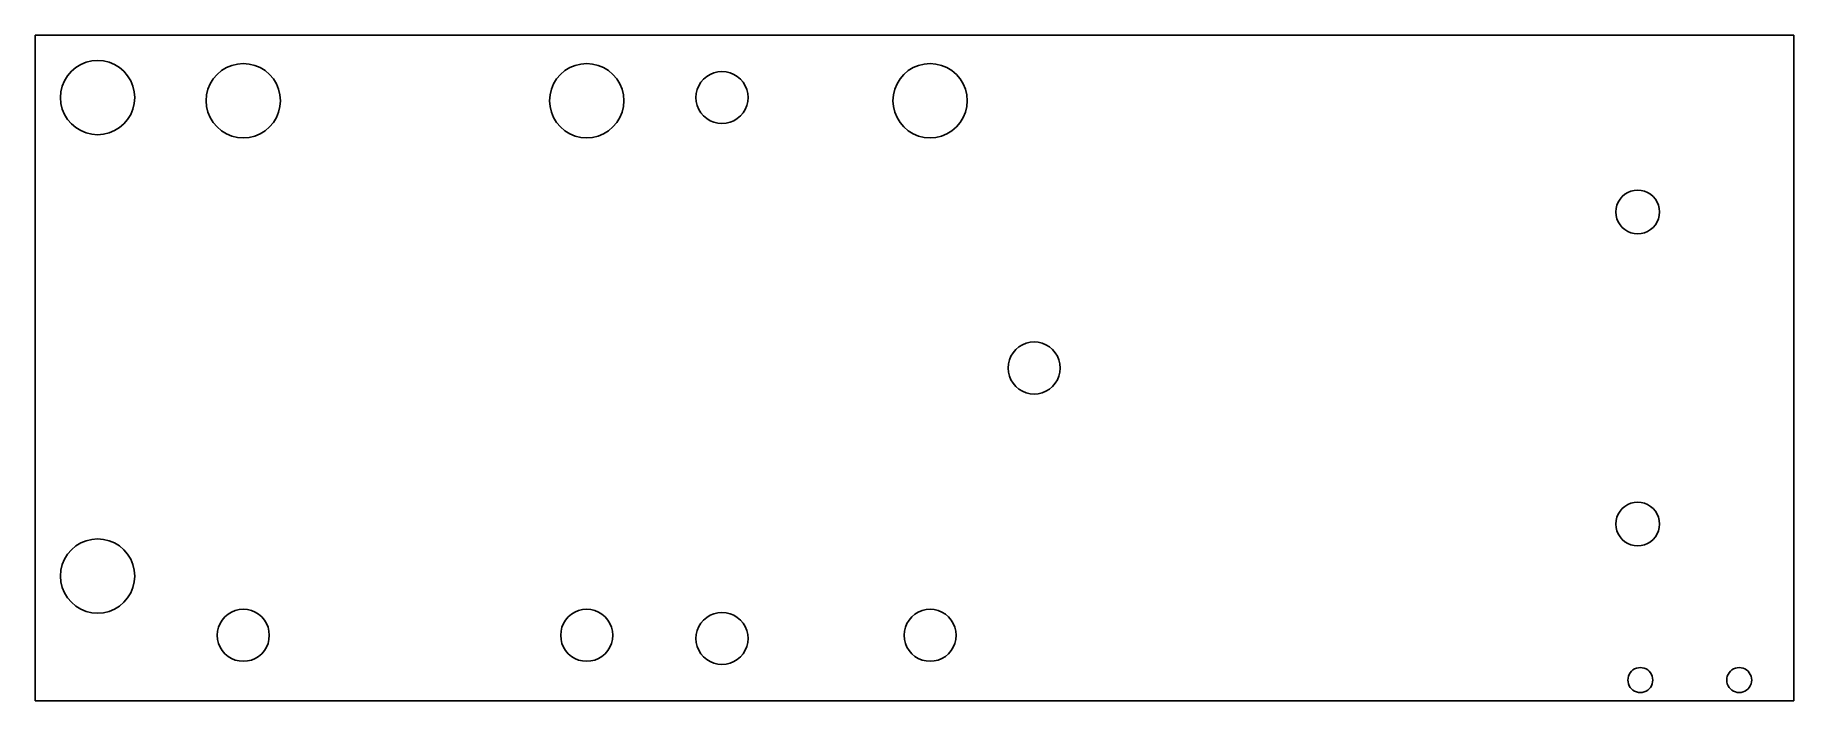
# Model space of a CAD drawing. Header units: metres. Extents: x 0 to 169, y 0 to 64.
import ezdxf

# ---------------------------------------------------------------- set-up
doc = ezdxf.new("R2010")
doc.units = ezdxf.units.M

msp = doc.modelspace()

# ---------------------------------------------------------------- linework, layer by layer
for p, q in [((169, 64), (0, 64)), ((0, 64), (0, 0)), ((169, 0), (169, 64)), ((3.47563, 60.5244), (3.90161, 60.8882)), ((3.90161, 60.8882), (4.37925, 61.1809)), ((4.37925, 61.1809), (4.89681, 61.3953)), ((4.89681, 61.3953), (5.44153, 61.526)), ((5.44153, 61.526), (6, 61.57)), ((6, 61.57), (6.55847, 61.526)), ((6.55847, 61.526), (7.10319, 61.3953)), ((7.10319, 61.3953), (7.62075, 61.1809)), ((7.62075, 61.1809), (8.09839, 60.8882)), ((8.09839, 60.8882), (8.52437, 60.5244)), ((17.9016, 60.5882), (18.3793, 60.8809)), ((18.3793, 60.8809), (18.8968, 61.0953)), ((18.8968, 61.0953), (19.4415, 61.226)), ((19.4415, 61.226), (20, 61.27)), ((20, 61.27), (20.5585, 61.226)), ((20.5585, 61.226), (21.1032, 61.0953)), ((21.1032, 61.0953), (21.6207, 60.8809)), ((21.6207, 60.8809), (22.0984, 60.5882)), ((50.9016, 60.5882), (51.3793, 60.8809)), ((51.3793, 60.8809), (51.8968, 61.0953)), ((51.8968, 61.0953), (52.4415, 61.226)), ((52.4415, 61.226), (53, 61.27)), ((53, 61.27), (53.5585, 61.226)), ((53.5585, 61.226), (54.1032, 61.0953)), ((54.1032, 61.0953), (54.6207, 60.8809)), ((54.6207, 60.8809), (55.0984, 60.5882)), ((83.9016, 60.5882), (84.3793, 60.8809)), ((84.3793, 60.8809), (84.8968, 61.0953)), ((84.8968, 61.0953), (85.4415, 61.226)), ((85.4415, 61.226), (86, 61.27)), ((86, 61.27), (86.5585, 61.226)), ((86.5585, 61.226), (87.1032, 61.0953)), ((87.1032, 61.0953), (87.6207, 60.8809)), ((87.6207, 60.8809), (88.0984, 60.5882)), ((2.60473, 59.1032), (2.81911, 59.6207)), ((2.81911, 59.6207), (3.11181, 60.0984)), ((3.11181, 60.0984), (3.47563, 60.5244)), ((8.52437, 60.5244), (8.88819, 60.0984)), ((8.88819, 60.0984), (9.18089, 59.6207)), ((9.18089, 59.6207), (9.39527, 59.1032)), ((16.6047, 58.8032), (16.8191, 59.3207)), ((16.8191, 59.3207), (17.1118, 59.7984)), ((17.1118, 59.7984), (17.4756, 60.2244)), ((17.4756, 60.2244), (17.9016, 60.5882)), ((22.0984, 60.5882), (22.5244, 60.2244)), ((22.5244, 60.2244), (22.8882, 59.7984)), ((22.8882, 59.7984), (23.1809, 59.3207)), ((23.1809, 59.3207), (23.3953, 58.8032)), ((49.6047, 58.8032), (49.8191, 59.3207)), ((49.8191, 59.3207), (50.1118, 59.7984)), ((50.1118, 59.7984), (50.4756, 60.2244)), ((50.4756, 60.2244), (50.9016, 60.5882)), ((55.0984, 60.5882), (55.5244, 60.2244)), ((55.5244, 60.2244), (55.8882, 59.7984)), ((55.8882, 59.7984), (56.1809, 59.3207)), ((56.1809, 59.3207), (56.3953, 58.8032)), ((63.7725, 59.135), (63.9775, 59.4695)), ((63.9775, 59.4695), (64.2322, 59.7678)), ((64.2322, 59.7678), (64.5305, 60.0225)), ((64.5305, 60.0225), (64.865, 60.2275)), ((64.865, 60.2275), (65.2275, 60.3776)), ((65.2275, 60.3776), (65.6089, 60.4692)), ((65.6089, 60.4692), (66, 60.5)), ((66, 60.5), (66.3911, 60.4692)), ((66.3911, 60.4692), (66.7725, 60.3776)), ((66.7725, 60.3776), (67.135, 60.2275)), ((67.135, 60.2275), (67.4695, 60.0225)), ((67.4695, 60.0225), (67.7678, 59.7678)), ((67.7678, 59.7678), (68.0225, 59.4695)), ((68.0225, 59.4695), (68.2275, 59.135)), ((82.6047, 58.8032), (82.8191, 59.3207)), ((82.8191, 59.3207), (83.1118, 59.7984)), ((83.1118, 59.7984), (83.4756, 60.2244)), ((83.4756, 60.2244), (83.9016, 60.5882)), ((88.0984, 60.5882), (88.5244, 60.2244)), ((88.5244, 60.2244), (88.8882, 59.7984)), ((88.8882, 59.7984), (89.1809, 59.3207)), ((89.1809, 59.3207), (89.3953, 58.8032)), ((2.43, 58), (2.47395, 58.5585)), ((2.47395, 57.4415), (2.43, 58)), ((2.47395, 58.5585), (2.60473, 59.1032)), ((9.39527, 59.1032), (9.52605, 58.5585)), ((9.52605, 58.5585), (9.57, 58)), ((9.57, 58), (9.52605, 57.4415)), ((16.43, 57.7), (16.474, 58.2585)), ((16.474, 57.1415), (16.43, 57.7)), ((16.474, 58.2585), (16.6047, 58.8032)), ((23.3953, 58.8032), (23.526, 58.2585)), ((23.526, 58.2585), (23.57, 57.7)), ((23.57, 57.7), (23.526, 57.1415)), ((49.43, 57.7), (49.474, 58.2585)), ((49.474, 57.1415), (49.43, 57.7)), ((49.474, 58.2585), (49.6047, 58.8032)), ((56.3953, 58.8032), (56.526, 58.2585)), ((56.526, 58.2585), (56.57, 57.7)), ((56.57, 57.7), (56.526, 57.1415)), ((63.5, 58), (63.5308, 58.3911)), ((63.5308, 57.6089), (63.5, 58)), ((63.5308, 58.3911), (63.6224, 58.7725)), ((63.6224, 57.2275), (63.5308, 57.6089)), ((63.6224, 58.7725), (63.7725, 59.135)), ((68.2275, 59.135), (68.3776, 58.7725)), ((68.3776, 58.7725), (68.4692, 58.3911)), ((68.4692, 57.6089), (68.3776, 57.2275)), ((68.4692, 58.3911), (68.5, 58)), ((68.5, 58), (68.4692, 57.6089)), ((82.43, 57.7), (82.474, 58.2585)), ((82.474, 57.1415), (82.43, 57.7)), ((82.474, 58.2585), (82.6047, 58.8032)), ((89.3953, 58.8032), (89.526, 58.2585)), ((89.526, 58.2585), (89.57, 57.7)), ((89.57, 57.7), (89.526, 57.1415)), ((2.60473, 56.8968), (2.47395, 57.4415)), ((2.81911, 56.3793), (2.60473, 56.8968)), ((3.11181, 55.9016), (2.81911, 56.3793)), ((3.47563, 55.4756), (3.11181, 55.9016)), ((8.88819, 55.9016), (8.52437, 55.4756)), ((9.18089, 56.3793), (8.88819, 55.9016)), ((9.39527, 56.8968), (9.18089, 56.3793)), ((9.52605, 57.4415), (9.39527, 56.8968)), ((16.6047, 56.5968), (16.474, 57.1415)), ((16.8191, 56.0793), (16.6047, 56.5968)), ((17.1118, 55.6016), (16.8191, 56.0793)), ((23.1809, 56.0793), (22.8882, 55.6016)), ((23.3953, 56.5968), (23.1809, 56.0793)), ((23.526, 57.1415), (23.3953, 56.5968)), ((49.6047, 56.5968), (49.474, 57.1415)), ((49.8191, 56.0793), (49.6047, 56.5968)), ((50.1118, 55.6016), (49.8191, 56.0793)), ((56.1809, 56.0793), (55.8882, 55.6016)), ((56.3953, 56.5968), (56.1809, 56.0793)), ((56.526, 57.1415), (56.3953, 56.5968)), ((63.7725, 56.865), (63.6224, 57.2275)), ((63.9775, 56.5305), (63.7725, 56.865)), ((64.2322, 56.2322), (63.9775, 56.5305)), ((64.5305, 55.9775), (64.2322, 56.2322)), ((64.865, 55.7725), (64.5305, 55.9775)), ((65.2275, 55.6224), (64.865, 55.7725)), ((67.135, 55.7725), (66.7725, 55.6224)), ((67.4695, 55.9775), (67.135, 55.7725)), ((67.7678, 56.2322), (67.4695, 55.9775)), ((68.0225, 56.5305), (67.7678, 56.2322)), ((68.2275, 56.865), (68.0225, 56.5305)), ((68.3776, 57.2275), (68.2275, 56.865)), ((82.6047, 56.5968), (82.474, 57.1415)), ((82.8191, 56.0793), (82.6047, 56.5968)), ((83.1118, 55.6016), (82.8191, 56.0793)), ((89.1809, 56.0793), (88.8882, 55.6016)), ((89.3953, 56.5968), (89.1809, 56.0793)), ((89.526, 57.1415), (89.3953, 56.5968)), ((3.90161, 55.1118), (3.47563, 55.4756)), ((4.37925, 54.8191), (3.90161, 55.1118)), ((4.89681, 54.6047), (4.37925, 54.8191)), ((5.44153, 54.474), (4.89681, 54.6047)), ((6, 54.43), (5.44153, 54.474)), ((6.55847, 54.474), (6, 54.43)), ((7.10319, 54.6047), (6.55847, 54.474)), ((7.62075, 54.8191), (7.10319, 54.6047)), ((8.09839, 55.1118), (7.62075, 54.8191)), ((8.52437, 55.4756), (8.09839, 55.1118)), ((17.4756, 55.1756), (17.1118, 55.6016)), ((17.9016, 54.8118), (17.4756, 55.1756)), ((18.3793, 54.5191), (17.9016, 54.8118)), ((18.8968, 54.3047), (18.3793, 54.5191)), ((19.4415, 54.174), (18.8968, 54.3047)), ((20, 54.13), (19.4415, 54.174)), ((20.5585, 54.174), (20, 54.13)), ((21.1032, 54.3047), (20.5585, 54.174)), ((21.6207, 54.5191), (21.1032, 54.3047)), ((22.0984, 54.8118), (21.6207, 54.5191)), ((22.5244, 55.1756), (22.0984, 54.8118)), ((22.8882, 55.6016), (22.5244, 55.1756)), ((50.4756, 55.1756), (50.1118, 55.6016)), ((50.9016, 54.8118), (50.4756, 55.1756)), ((51.3793, 54.5191), (50.9016, 54.8118)), ((51.8968, 54.3047), (51.3793, 54.5191)), ((52.4415, 54.174), (51.8968, 54.3047)), ((53, 54.13), (52.4415, 54.174)), ((53.5585, 54.174), (53, 54.13)), ((54.1032, 54.3047), (53.5585, 54.174)), ((54.6207, 54.5191), (54.1032, 54.3047)), ((55.0984, 54.8118), (54.6207, 54.5191)), ((55.5244, 55.1756), (55.0984, 54.8118)), ((55.8882, 55.6016), (55.5244, 55.1756)), ((65.6089, 55.5308), (65.2275, 55.6224)), ((66, 55.5), (65.6089, 55.5308)), ((66.3911, 55.5308), (66, 55.5)), ((66.7725, 55.6224), (66.3911, 55.5308)), ((83.4756, 55.1756), (83.1118, 55.6016)), ((83.9016, 54.8118), (83.4756, 55.1756)), ((84.3793, 54.5191), (83.9016, 54.8118)), ((84.8968, 54.3047), (84.3793, 54.5191)), ((85.4415, 54.174), (84.8968, 54.3047)), ((86, 54.13), (85.4415, 54.174)), ((86.5585, 54.174), (86, 54.13)), ((87.1032, 54.3047), (86.5585, 54.174)), ((87.6207, 54.5191), (87.1032, 54.3047)), ((88.0984, 54.8118), (87.6207, 54.5191)), ((88.5244, 55.1756), (88.0984, 54.8118)), ((88.8882, 55.6016), (88.5244, 55.1756)), ((153.351, 48.9972), (153.671, 49.0741)), ((153.671, 49.0741), (154, 49.1)), ((154, 49.1), (154.329, 49.0741)), ((154.329, 49.0741), (154.649, 48.9972)), ((151.9, 47), (151.926, 47.3285)), ((151.926, 47.3285), (152.003, 47.6489)), ((152.003, 47.6489), (152.129, 47.9534)), ((152.129, 47.9534), (152.301, 48.2343)), ((152.301, 48.2343), (152.515, 48.4849)), ((152.515, 48.4849), (152.766, 48.6989)), ((152.766, 48.6989), (153.047, 48.8711)), ((153.047, 48.8711), (153.351, 48.9972)), ((154.649, 48.9972), (154.953, 48.8711)), ((154.953, 48.8711), (155.234, 48.6989)), ((155.234, 48.6989), (155.485, 48.4849)), ((155.485, 48.4849), (155.699, 48.2343)), ((155.699, 48.2343), (155.871, 47.9534)), ((155.871, 47.9534), (155.997, 47.6489)), ((155.997, 47.6489), (156.074, 47.3285)), ((156.074, 47.3285), (156.1, 47)), ((151.926, 46.6715), (151.9, 47)), ((152.003, 46.3511), (151.926, 46.6715)), ((152.129, 46.0466), (152.003, 46.3511)), ((152.301, 45.7657), (152.129, 46.0466)), ((152.515, 45.5151), (152.301, 45.7657)), ((155.699, 45.7657), (155.485, 45.5151)), ((155.871, 46.0466), (155.699, 45.7657)), ((155.997, 46.3511), (155.871, 46.0466)), ((156.074, 46.6715), (155.997, 46.3511)), ((156.1, 47), (156.074, 46.6715)), ((152.766, 45.3011), (152.515, 45.5151)), ((153.047, 45.1289), (152.766, 45.3011)), ((153.351, 45.0028), (153.047, 45.1289)), ((153.671, 44.9259), (153.351, 45.0028)), ((154, 44.9), (153.671, 44.9259)), ((154.329, 44.9259), (154, 44.9)), ((154.649, 45.0028), (154.329, 44.9259)), ((154.953, 45.1289), (154.649, 45.0028)), ((155.234, 45.3011), (154.953, 45.1289)), ((155.485, 45.5151), (155.234, 45.3011)), ((94.2322, 33.7678), (94.5305, 34.0225)), ((94.5305, 34.0225), (94.865, 34.2275)), ((94.865, 34.2275), (95.2275, 34.3776)), ((95.2275, 34.3776), (95.6089, 34.4692)), ((95.6089, 34.4692), (96, 34.5)), ((96, 34.5), (96.3911, 34.4692)), ((96.3911, 34.4692), (96.7725, 34.3776)), ((96.7725, 34.3776), (97.135, 34.2275)), ((97.135, 34.2275), (97.4695, 34.0225)), ((97.4695, 34.0225), (97.7678, 33.7678)), ((93.5, 32), (93.5308, 32.3911)), ((93.5308, 32.3911), (93.6224, 32.7725)), ((93.6224, 32.7725), (93.7725, 33.135)), ((93.7725, 33.135), (93.9775, 33.4695)), ((93.9775, 33.4695), (94.2322, 33.7678)), ((97.7678, 33.7678), (98.0225, 33.4695)), ((98.0225, 33.4695), (98.2275, 33.135)), ((98.2275, 33.135), (98.3776, 32.7725)), ((98.3776, 32.7725), (98.4692, 32.3911)), ((98.4692, 32.3911), (98.5, 32)), ((93.5308, 31.6089), (93.5, 32)), ((93.6224, 31.2275), (93.5308, 31.6089)), ((93.7725, 30.865), (93.6224, 31.2275)), ((93.9775, 30.5305), (93.7725, 30.865)), ((94.2322, 30.2322), (93.9775, 30.5305)), ((98.0225, 30.5305), (97.7678, 30.2322)), ((98.2275, 30.865), (98.0225, 30.5305)), ((98.3776, 31.2275), (98.2275, 30.865)), ((98.4692, 31.6089), (98.3776, 31.2275)), ((98.5, 32), (98.4692, 31.6089)), ((94.5305, 29.9775), (94.2322, 30.2322)), ((94.865, 29.7725), (94.5305, 29.9775)), ((95.2275, 29.6224), (94.865, 29.7725)), ((95.6089, 29.5308), (95.2275, 29.6224)), ((96, 29.5), (95.6089, 29.5308)), ((96.3911, 29.5308), (96, 29.5)), ((96.7725, 29.6224), (96.3911, 29.5308)), ((97.135, 29.7725), (96.7725, 29.6224)), ((97.4695, 29.9775), (97.135, 29.7725)), ((97.7678, 30.2322), (97.4695, 29.9775)), ((152.515, 18.4849), (152.766, 18.6989)), ((152.766, 18.6989), (153.047, 18.8711)), ((153.047, 18.8711), (153.351, 18.9972)), ((153.351, 18.9972), (153.671, 19.0741)), ((153.671, 19.0741), (154, 19.1)), ((154, 19.1), (154.329, 19.0741)), ((154.329, 19.0741), (154.649, 18.9972)), ((154.649, 18.9972), (154.953, 18.8711)), ((154.953, 18.8711), (155.234, 18.6989)), ((155.234, 18.6989), (155.485, 18.4849)), ((151.9, 17), (151.926, 17.3285)), ((151.926, 16.6715), (151.9, 17)), ((151.926, 17.3285), (152.003, 17.6489)), ((152.003, 17.6489), (152.129, 17.9534)), ((152.129, 17.9534), (152.301, 18.2343)), ((152.301, 18.2343), (152.515, 18.4849)), ((155.485, 18.4849), (155.699, 18.2343)), ((155.699, 18.2343), (155.871, 17.9534)), ((155.871, 17.9534), (155.997, 17.6489)), ((155.997, 17.6489), (156.074, 17.3285)), ((156.074, 17.3285), (156.1, 17)), ((156.1, 17), (156.074, 16.6715)), ((4.37925, 15.1809), (4.89681, 15.3953)), ((4.89681, 15.3953), (5.44153, 15.526)), ((5.44153, 15.526), (6, 15.57)), ((6, 15.57), (6.55847, 15.526)), ((6.55847, 15.526), (7.10319, 15.3953)), ((7.10319, 15.3953), (7.62075, 15.1809)), ((152.003, 16.3511), (151.926, 16.6715)), ((152.129, 16.0466), (152.003, 16.3511)), ((152.301, 15.7657), (152.129, 16.0466)), ((152.515, 15.5151), (152.301, 15.7657)), ((152.766, 15.3011), (152.515, 15.5151)), ((153.047, 15.1289), (152.766, 15.3011)), ((155.234, 15.3011), (154.953, 15.1289)), ((155.485, 15.5151), (155.234, 15.3011)), ((155.699, 15.7657), (155.485, 15.5151)), ((155.871, 16.0466), (155.699, 15.7657)), ((155.997, 16.3511), (155.871, 16.0466)), ((156.074, 16.6715), (155.997, 16.3511)), ((2.60473, 13.1032), (2.81911, 13.6207)), ((2.81911, 13.6207), (3.11181, 14.0984)), ((3.11181, 14.0984), (3.47563, 14.5244)), ((3.47563, 14.5244), (3.90161, 14.8882)), ((3.90161, 14.8882), (4.37925, 15.1809)), ((7.62075, 15.1809), (8.09839, 14.8882)), ((8.09839, 14.8882), (8.52437, 14.5244)), ((8.52437, 14.5244), (8.88819, 14.0984)), ((8.88819, 14.0984), (9.18089, 13.6207)), ((9.18089, 13.6207), (9.39527, 13.1032)), ((153.351, 15.0028), (153.047, 15.1289)), ((153.671, 14.9259), (153.351, 15.0028)), ((154, 14.9), (153.671, 14.9259)), ((154.329, 14.9259), (154, 14.9)), ((154.649, 15.0028), (154.329, 14.9259)), ((154.953, 15.1289), (154.649, 15.0028)), ((2.43, 12), (2.47395, 12.5585)), ((2.47395, 11.4415), (2.43, 12)), ((2.47395, 12.5585), (2.60473, 13.1032)), ((9.39527, 13.1032), (9.52605, 12.5585)), ((9.52605, 12.5585), (9.57, 12)), ((9.57, 12), (9.52605, 11.4415)), ((2.60473, 10.8968), (2.47395, 11.4415)), ((2.81911, 10.3793), (2.60473, 10.8968)), ((3.11181, 9.90161), (2.81911, 10.3793)), ((9.18089, 10.3793), (8.88819, 9.90161)), ((9.39527, 10.8968), (9.18089, 10.3793)), ((9.52605, 11.4415), (9.39527, 10.8968)), ((3.47563, 9.47563), (3.11181, 9.90161)), ((3.90161, 9.11181), (3.47563, 9.47563)), ((4.37925, 8.81911), (3.90161, 9.11181)), ((4.89681, 8.60473), (4.37925, 8.81911)), ((5.44153, 8.47395), (4.89681, 8.60473)), ((6, 8.43), (5.44153, 8.47395)), ((6.55847, 8.47395), (6, 8.43)), ((7.10319, 8.60473), (6.55847, 8.47395)), ((7.62075, 8.81911), (7.10319, 8.60473)), ((8.09839, 9.11181), (7.62075, 8.81911)), ((8.52437, 9.47563), (8.09839, 9.11181)), ((8.88819, 9.90161), (8.52437, 9.47563)), ((18.5305, 8.32254), (18.865, 8.52752)), ((18.865, 8.52752), (19.2275, 8.67764)), ((19.2275, 8.67764), (19.6089, 8.76922)), ((19.6089, 8.76922), (20, 8.8)), ((20, 8.8), (20.3911, 8.76922)), ((20.3911, 8.76922), (20.7725, 8.67764)), ((20.7725, 8.67764), (21.135, 8.52752)), ((21.135, 8.52752), (21.4695, 8.32254)), ((51.5305, 8.32254), (51.865, 8.52752)), ((51.865, 8.52752), (52.2275, 8.67764)), ((52.2275, 8.67764), (52.6089, 8.76922)), ((52.6089, 8.76922), (53, 8.8)), ((53, 8.8), (53.3911, 8.76922)), ((53.3911, 8.76922), (53.7725, 8.67764)), ((53.7725, 8.67764), (54.135, 8.52752)), ((54.135, 8.52752), (54.4695, 8.32254)), ((65.2275, 8.37764), (65.6089, 8.46922)), ((65.6089, 8.46922), (66, 8.5)), ((66, 8.5), (66.3911, 8.46922)), ((66.3911, 8.46922), (66.7725, 8.37764)), ((84.5305, 8.32254), (84.865, 8.52752)), ((84.865, 8.52752), (85.2275, 8.67764)), ((85.2275, 8.67764), (85.6089, 8.76922)), ((85.6089, 8.76922), (86, 8.8)), ((86, 8.8), (86.3911, 8.76922)), ((86.3911, 8.76922), (86.7725, 8.67764)), ((86.7725, 8.67764), (87.135, 8.52752)), ((87.135, 8.52752), (87.4695, 8.32254)), ((17.5308, 6.69109), (17.6224, 7.07254)), ((17.6224, 7.07254), (17.7725, 7.43498)), ((17.7725, 7.43498), (17.9775, 7.76946)), ((17.9775, 7.76946), (18.2322, 8.06777)), ((18.2322, 8.06777), (18.5305, 8.32254)), ((21.4695, 8.32254), (21.7678, 8.06777)), ((21.7678, 8.06777), (22.0225, 7.76946)), ((22.0225, 7.76946), (22.2275, 7.43498)), ((22.2275, 7.43498), (22.3776, 7.07254)), ((22.3776, 7.07254), (22.4692, 6.69109)), ((50.5308, 6.69109), (50.6224, 7.07254)), ((50.6224, 7.07254), (50.7725, 7.43498)), ((50.7725, 7.43498), (50.9775, 7.76946)), ((50.9775, 7.76946), (51.2322, 8.06777)), ((51.2322, 8.06777), (51.5305, 8.32254)), ((54.4695, 8.32254), (54.7678, 8.06777)), ((54.7678, 8.06777), (55.0225, 7.76946)), ((55.0225, 7.76946), (55.2275, 7.43498)), ((55.2275, 7.43498), (55.3776, 7.07254)), ((55.3776, 7.07254), (55.4692, 6.69109)), ((63.5308, 6.39109), (63.6224, 6.77254)), ((63.6224, 6.77254), (63.7725, 7.13498)), ((63.7725, 7.13498), (63.9775, 7.46946)), ((63.9775, 7.46946), (64.2322, 7.76777)), ((64.2322, 7.76777), (64.5305, 8.02254)), ((64.5305, 8.02254), (64.865, 8.22752)), ((64.865, 8.22752), (65.2275, 8.37764)), ((66.7725, 8.37764), (67.135, 8.22752)), ((67.135, 8.22752), (67.4695, 8.02254)), ((67.4695, 8.02254), (67.7678, 7.76777)), ((67.7678, 7.76777), (68.0225, 7.46946)), ((68.0225, 7.46946), (68.2275, 7.13498)), ((68.2275, 7.13498), (68.3776, 6.77254)), ((68.3776, 6.77254), (68.4692, 6.39109)), ((83.5308, 6.69109), (83.6224, 7.07254)), ((83.6224, 7.07254), (83.7725, 7.43498)), ((83.7725, 7.43498), (83.9775, 7.76946)), ((83.9775, 7.76946), (84.2322, 8.06777)), ((84.2322, 8.06777), (84.5305, 8.32254)), ((87.4695, 8.32254), (87.7678, 8.06777)), ((87.7678, 8.06777), (88.0225, 7.76946)), ((88.0225, 7.76946), (88.2275, 7.43498)), ((88.2275, 7.43498), (88.3776, 7.07254)), ((88.3776, 7.07254), (88.4692, 6.69109)), ((17.5, 6.3), (17.5308, 6.69109)), ((17.5308, 5.90891), (17.5, 6.3)), ((17.6224, 5.52746), (17.5308, 5.90891)), ((17.7725, 5.16502), (17.6224, 5.52746)), ((17.9775, 4.83054), (17.7725, 5.16502)), ((22.2275, 5.16502), (22.0225, 4.83054)), ((22.3776, 5.52746), (22.2275, 5.16502)), ((22.4692, 5.90891), (22.3776, 5.52746)), ((22.4692, 6.69109), (22.5, 6.3)), ((22.5, 6.3), (22.4692, 5.90891)), ((50.5, 6.3), (50.5308, 6.69109)), ((50.5308, 5.90891), (50.5, 6.3)), ((50.6224, 5.52746), (50.5308, 5.90891)), ((50.7725, 5.16502), (50.6224, 5.52746)), ((50.9775, 4.83054), (50.7725, 5.16502)), ((55.2275, 5.16502), (55.0225, 4.83054)), ((55.3776, 5.52746), (55.2275, 5.16502)), ((55.4692, 5.90891), (55.3776, 5.52746)), ((55.4692, 6.69109), (55.5, 6.3)), ((55.5, 6.3), (55.4692, 5.90891)), ((63.5, 6), (63.5308, 6.39109)), ((63.5308, 5.60891), (63.5, 6)), ((63.6224, 5.22746), (63.5308, 5.60891)), ((63.7725, 4.86502), (63.6224, 5.22746)), ((68.3776, 5.22746), (68.2275, 4.86502)), ((68.4692, 5.60891), (68.3776, 5.22746)), ((68.4692, 6.39109), (68.5, 6)), ((68.5, 6), (68.4692, 5.60891)), ((83.5, 6.3), (83.5308, 6.69109)), ((83.5308, 5.90891), (83.5, 6.3)), ((83.6224, 5.52746), (83.5308, 5.90891)), ((83.7725, 5.16502), (83.6224, 5.52746)), ((83.9775, 4.83054), (83.7725, 5.16502)), ((88.2275, 5.16502), (88.0225, 4.83054)), ((88.3776, 5.52746), (88.2275, 5.16502)), ((88.4692, 5.90891), (88.3776, 5.52746)), ((88.4692, 6.69109), (88.5, 6.3)), ((88.5, 6.3), (88.4692, 5.90891)), ((18.2322, 4.53223), (17.9775, 4.83054)), ((18.5305, 4.27746), (18.2322, 4.53223)), ((18.865, 4.07248), (18.5305, 4.27746)), ((19.2275, 3.92236), (18.865, 4.07248)), ((19.6089, 3.83078), (19.2275, 3.92236)), ((20, 3.8), (19.6089, 3.83078)), ((20.3911, 3.83078), (20, 3.8)), ((20.7725, 3.92236), (20.3911, 3.83078)), ((21.135, 4.07248), (20.7725, 3.92236)), ((21.4695, 4.27746), (21.135, 4.07248)), ((21.7678, 4.53223), (21.4695, 4.27746)), ((22.0225, 4.83054), (21.7678, 4.53223)), ((51.2322, 4.53223), (50.9775, 4.83054)), ((51.5305, 4.27746), (51.2322, 4.53223)), ((51.865, 4.07248), (51.5305, 4.27746)), ((52.2275, 3.92236), (51.865, 4.07248)), ((52.6089, 3.83078), (52.2275, 3.92236)), ((53, 3.8), (52.6089, 3.83078)), ((53.3911, 3.83078), (53, 3.8)), ((53.7725, 3.92236), (53.3911, 3.83078)), ((54.135, 4.07248), (53.7725, 3.92236)), ((54.4695, 4.27746), (54.135, 4.07248)), ((54.7678, 4.53223), (54.4695, 4.27746)), ((55.0225, 4.83054), (54.7678, 4.53223)), ((63.9775, 4.53054), (63.7725, 4.86502)), ((64.2322, 4.23223), (63.9775, 4.53054)), ((64.5305, 3.97746), (64.2322, 4.23223)), ((64.865, 3.77248), (64.5305, 3.97746)), ((65.2275, 3.62236), (64.865, 3.77248)), ((65.6089, 3.53078), (65.2275, 3.62236)), ((66, 3.5), (65.6089, 3.53078)), ((66.3911, 3.53078), (66, 3.5)), ((66.7725, 3.62236), (66.3911, 3.53078)), ((67.135, 3.77248), (66.7725, 3.62236)), ((67.4695, 3.97746), (67.135, 3.77248)), ((67.7678, 4.23223), (67.4695, 3.97746)), ((68.0225, 4.53054), (67.7678, 4.23223)), ((68.2275, 4.86502), (68.0225, 4.53054)), ((84.2322, 4.53223), (83.9775, 4.83054)), ((84.5305, 4.27746), (84.2322, 4.53223)), ((84.865, 4.07248), (84.5305, 4.27746)), ((85.2275, 3.92236), (84.865, 4.07248)), ((85.6089, 3.83078), (85.2275, 3.92236)), ((86, 3.8), (85.6089, 3.83078)), ((86.3911, 3.83078), (86, 3.8)), ((86.7725, 3.92236), (86.3911, 3.83078)), ((87.135, 4.07248), (86.7725, 3.92236)), ((87.4695, 4.27746), (87.135, 4.07248)), ((87.7678, 4.53223), (87.4695, 4.27746)), ((88.0225, 4.83054), (87.7678, 4.53223)), ((153.05, 2), (153.065, 2.18772)), ((153.065, 1.81228), (153.05, 2)), ((153.065, 2.18772), (153.109, 2.37082)), ((153.109, 1.62918), (153.065, 1.81228)), ((153.109, 2.37082), (153.181, 2.54479)), ((153.181, 2.54479), (153.279, 2.70534)), ((153.279, 2.70534), (153.401, 2.84853)), ((153.401, 2.84853), (153.545, 2.97082)), ((153.545, 2.97082), (153.705, 3.06921)), ((153.705, 3.06921), (153.879, 3.14127)), ((153.879, 3.14127), (154.062, 3.18523)), ((154.062, 3.18523), (154.25, 3.2)), ((154.25, 3.2), (154.438, 3.18523)), ((154.438, 3.18523), (154.621, 3.14127)), ((154.621, 3.14127), (154.795, 3.06921)), ((154.795, 3.06921), (154.955, 2.97082)), ((154.955, 2.97082), (155.099, 2.84853)), ((155.099, 2.84853), (155.221, 2.70534)), ((155.221, 2.70534), (155.319, 2.54479)), ((155.319, 2.54479), (155.391, 2.37082)), ((155.391, 2.37082), (155.435, 2.18772)), ((155.435, 1.81228), (155.391, 1.62918)), ((155.435, 2.18772), (155.45, 2)), ((155.45, 2), (155.435, 1.81228)), ((162.55, 2), (162.565, 2.18772)), ((162.565, 1.81228), (162.55, 2)), ((162.565, 2.18772), (162.609, 2.37082)), ((162.609, 1.62918), (162.565, 1.81228)), ((162.609, 2.37082), (162.681, 2.54479)), ((162.681, 2.54479), (162.779, 2.70534)), ((162.779, 2.70534), (162.901, 2.84853)), ((162.901, 2.84853), (163.045, 2.97082)), ((163.045, 2.97082), (163.205, 3.06921)), ((163.205, 3.06921), (163.379, 3.14127)), ((163.379, 3.14127), (163.562, 3.18523)), ((163.562, 3.18523), (163.75, 3.2)), ((163.75, 3.2), (163.938, 3.18523)), ((163.938, 3.18523), (164.121, 3.14127)), ((164.121, 3.14127), (164.295, 3.06921)), ((164.295, 3.06921), (164.455, 2.97082)), ((164.455, 2.97082), (164.599, 2.84853)), ((164.599, 2.84853), (164.721, 2.70534)), ((164.721, 2.70534), (164.819, 2.54479)), ((164.819, 2.54479), (164.891, 2.37082)), ((164.891, 2.37082), (164.935, 2.18772)), ((164.935, 1.81228), (164.891, 1.62918)), ((164.935, 2.18772), (164.95, 2)), ((164.95, 2), (164.935, 1.81228)), ((0, 0), (169, 0)), ((153.181, 1.45521), (153.109, 1.62918)), ((153.279, 1.29466), (153.181, 1.45521)), ((153.401, 1.15147), (153.279, 1.29466)), ((153.545, 1.02918), (153.401, 1.15147)), ((153.705, 0.93079), (153.545, 1.02918)), ((153.879, 0.85873), (153.705, 0.93079)), ((154.062, 0.81478), (153.879, 0.85873)), ((154.25, 0.8), (154.062, 0.81478)), ((154.438, 0.81478), (154.25, 0.8)), ((154.621, 0.85873), (154.438, 0.81478)), ((154.795, 0.93079), (154.621, 0.85873)), ((154.955, 1.02918), (154.795, 0.93079)), ((155.099, 1.15147), (154.955, 1.02918)), ((155.221, 1.29466), (155.099, 1.15147)), ((155.319, 1.45521), (155.221, 1.29466)), ((155.391, 1.62918), (155.319, 1.45521)), ((162.681, 1.45521), (162.609, 1.62918)), ((162.779, 1.29466), (162.681, 1.45521)), ((162.901, 1.15147), (162.779, 1.29466)), ((163.045, 1.02918), (162.901, 1.15147)), ((163.205, 0.93079), (163.045, 1.02918)), ((163.379, 0.85873), (163.205, 0.93079)), ((163.562, 0.81478), (163.379, 0.85873)), ((163.75, 0.8), (163.562, 0.81478)), ((163.938, 0.81478), (163.75, 0.8)), ((164.121, 0.85873), (163.938, 0.81478)), ((164.295, 0.93079), (164.121, 0.85873)), ((164.455, 1.02918), (164.295, 0.93079)), ((164.599, 1.15147), (164.455, 1.02918)), ((164.721, 1.29466), (164.599, 1.15147)), ((164.819, 1.45521), (164.721, 1.29466)), ((164.891, 1.62918), (164.819, 1.45521))]:
    msp.add_line(p, q)

doc.saveas('drawing.dxf')
